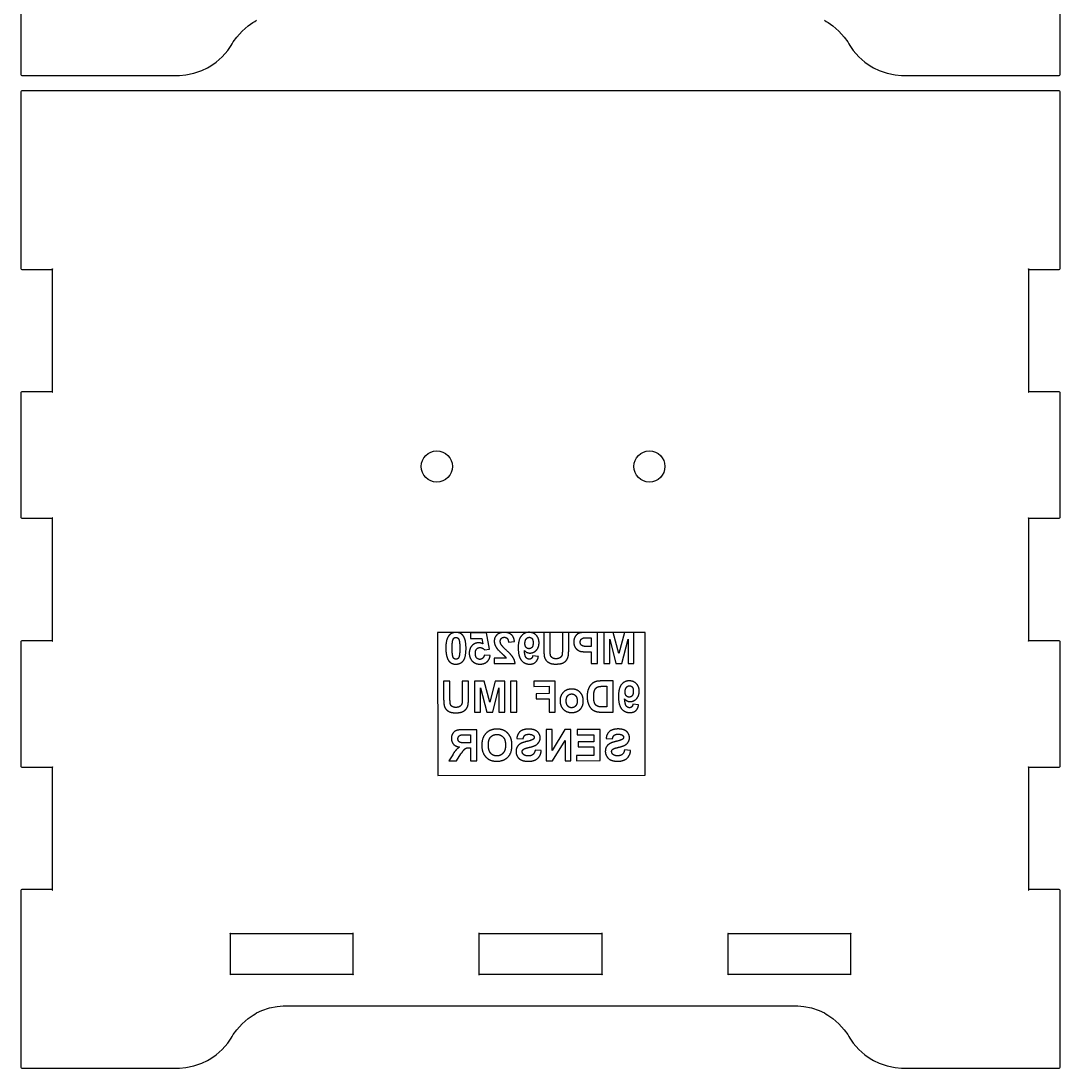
# Model space of a CAD drawing. Header units: millimetres. Extents: x 10 to 212, y 10 to 409.
# Drawn here: x 10 to 110.2, y 10 to 111 of the extents above; entities that cross this region are included whole.
import ezdxf

# ---------------------------------------------------------------- set-up
doc = ezdxf.new("R2010")
doc.units = ezdxf.units.MM
doc.layers.get('0').update_dxf_attribs({"linetype": 'CONTINUOUS'})

msp = doc.modelspace()

# ---------------------------------------------------------------- linework, layer by layer
for p, q in [((54.88, 51.95), (53.36, 51.95)), ((53.36, 51.95), (53.36, 51.41)), ((55.17, 50.39), (54.88, 51.95)), ((61.03, 52), (60.42, 52)), ((60.42, 52), (60.42, 50.42)), ((61.03, 50.34), (61.03, 52)), ((62.82, 52), (62.21, 52)), ((62.21, 52), (62.21, 50.37)), ((62.82, 50.4), (62.82, 52)), ((65.61, 52), (64.63, 52)), ((64.71, 51.49), (65, 51.49)), ((65, 51.49), (65, 50.64)), ((65.61, 49), (65.61, 52)), ((67.12, 52), (66.21, 52)), ((66.21, 52), (66.21, 49)), ((67.66, 49.96), (67.12, 52)), ((68.2, 52), (67.66, 49.96)), ((69.11, 52), (68.2, 52)), ((69.11, 49), (69.11, 52)), ((53.36, 51.41), (54.44, 51.41)), ((54.44, 51.41), (54.53, 50.9)), ((57.01, 51.06), (57.59, 51.12)), ((65, 50.64), (64.67, 50.64)), ((66.77, 49), (66.77, 51.36)), ((66.77, 51.36), (67.37, 49)), ((67.95, 49), (68.54, 51.36)), ((68.54, 51.36), (68.55, 49)), ((55.24, 49.76), (54.67, 49.82)), ((54.71, 50.32), (55.17, 50.39)), ((56.78, 49.53), (55.64, 49.52)), ((55.64, 49.52), (55.64, 48.99)), ((59.9, 49.69), (59.34, 49.75)), ((64.61, 50.13), (65, 50.13)), ((65, 50.13), (65, 49)), ((55.64, 48.99), (57.66, 48.99)), ((65, 49), (65.61, 49)), ((66.21, 49), (66.77, 49)), ((67.37, 49), (67.95, 49)), ((68.55, 49), (69.11, 49)), ((51.37, 47.3), (50.76, 47.3)), ((50.76, 47.3), (50.76, 45.73)), ((51.37, 45.64), (51.37, 47.3)), ((53.15, 47.31), (52.55, 47.31)), ((52.55, 47.31), (52.55, 45.68)), ((53.15, 45.71), (53.15, 47.31)), ((54.66, 47.31), (53.75, 47.31)), ((53.75, 47.31), (53.75, 44.31)), ((54.32, 44.31), (54.31, 46.67)), ((54.31, 46.67), (54.91, 44.31)), ((55.2, 45.26), (54.66, 47.31)), ((55.74, 47.31), (55.2, 45.26)), ((55.5, 44.31), (56.09, 46.67)), ((56.65, 47.31), (55.74, 47.31)), ((56.09, 46.67), (56.09, 44.31)), ((56.65, 44.31), (56.65, 47.31)), ((57.82, 47.31), (57.22, 47.31)), ((57.22, 47.31), (57.22, 44.31)), ((57.83, 44.31), (57.82, 47.31)), ((61.52, 47.31), (59.47, 47.31)), ((59.47, 47.31), (59.47, 46.8)), ((59.47, 46.8), (60.92, 46.81)), ((60.92, 46.81), (60.92, 46.1)), ((61.53, 44.31), (61.52, 47.31)), ((67.12, 47.32), (66.01, 47.32)), ((66.24, 46.81), (66.51, 46.81)), ((66.51, 46.81), (66.51, 44.82)), ((67.12, 44.32), (67.12, 47.32)), ((60.92, 46.1), (59.67, 46.09)), ((59.67, 46.09), (59.67, 45.59)), ((59.67, 45.59), (60.92, 45.59)), ((60.92, 45.59), (60.92, 44.31)), ((66.51, 44.82), (66.06, 44.82)), ((69.56, 45.02), (69.01, 45.08)), ((53.75, 44.31), (54.32, 44.31)), ((54.91, 44.31), (55.5, 44.31)), ((56.09, 44.31), (56.65, 44.31)), ((57.22, 44.31), (57.83, 44.31)), ((60.92, 44.31), (61.53, 44.31)), ((65.98, 44.32), (67.12, 44.32)), ((53.96, 42.62), (52.69, 42.62)), ((53.97, 39.62), (53.96, 42.62)), ((61.22, 42.63), (60.66, 42.63)), ((60.66, 42.63), (60.66, 39.63)), ((61.23, 40.63), (61.22, 42.63)), ((62.45, 42.63), (61.23, 40.63)), ((63.04, 42.63), (62.45, 42.63)), ((63.04, 39.63), (63.04, 42.63)), ((65.84, 42.64), (63.62, 42.63)), ((63.62, 42.63), (63.62, 42.13)), ((65.85, 39.64), (65.84, 42.64)), ((52.89, 42.12), (53.36, 42.12)), ((53.36, 42.12), (53.36, 41.35)), ((57.82, 41.77), (58.43, 41.74)), ((61.27, 39.63), (62.48, 41.59)), ((62.48, 41.59), (62.48, 39.63)), ((63.62, 42.13), (65.24, 42.13)), ((65.24, 41.46), (63.73, 41.46)), ((63.73, 41.46), (63.73, 40.96)), ((65.24, 42.13), (65.24, 41.46)), ((66.44, 41.78), (67.05, 41.75)), ((53.36, 41.35), (52.91, 41.35)), ((53.24, 40.88), (53.36, 40.88)), ((53.36, 40.88), (53.36, 39.62)), ((60.18, 40.61), (59.59, 40.66)), ((63.73, 40.96), (65.24, 40.96)), ((65.24, 40.96), (65.24, 40.14)), ((68.79, 40.62), (68.2, 40.67)), ((51.64, 40.21), (51.27, 39.62)), ((51.27, 39.62), (51.99, 39.62)), ((51.99, 39.62), (52.43, 40.28)), ((53.36, 39.62), (53.97, 39.62)), ((60.66, 39.63), (61.27, 39.63)), ((62.48, 39.63), (63.04, 39.63)), ((65.24, 40.14), (63.56, 40.14)), ((63.56, 40.14), (63.56, 39.63)), ((63.56, 39.63), (65.85, 39.64))]:
    msp.add_line(p, q)
for points in [[(10, 122.8), (10, 105.8), (10, 105.78), (10.03, 105.73), (10.08, 105.7), (10.1, 105.7), (13.1, 105.7), (25.1, 105.7), (25.3, 105.7), (25.9, 105.75), (26.68, 105.91), (27.43, 106.16), (27.98, 106.42), (28.15, 106.52), (28.32, 106.62), (28.81, 106.96), (29.41, 107.49), (29.94, 108.09), (30.28, 108.58), (30.38, 108.75), (30.48, 108.92), (30.81, 109.39), (31.32, 109.97), (31.9, 110.48), (32.37, 110.81), (32.54, 110.91), (32.71, 111.01)], [(87.49, 111.01), (87.66, 110.91), (87.83, 110.81), (88.3, 110.48), (88.88, 109.97), (89.39, 109.39), (89.72, 108.92), (89.82, 108.75), (89.92, 108.58), (90.26, 108.09), (90.79, 107.49), (91.38, 106.96), (91.88, 106.62), (92.05, 106.52), (92.22, 106.42), (92.77, 106.16), (93.52, 105.91), (94.3, 105.75), (94.9, 105.7), (95.1, 105.7), (107.1, 105.7), (110.1, 105.7), (110.12, 105.7), (110.17, 105.73), (110.2, 105.78), (110.2, 105.8), (110.2, 122.8)]]:
    msp.add_lwpolyline(points)
for points in [[(13.1, 10), (25.1, 10), (25.3, 10), (25.9, 10.05), (26.68, 10.21), (27.43, 10.46), (27.98, 10.72), (28.15, 10.82), (28.32, 10.92), (28.81, 11.26), (29.41, 11.79), (29.94, 12.39), (30.28, 12.88), (30.38, 13.05), (30.48, 13.22), (30.81, 13.69), (31.32, 14.27), (31.9, 14.78), (32.38, 15.11), (32.54, 15.21), (32.71, 15.31), (33.24, 15.55), (33.96, 15.8), (34.72, 15.95), (35.3, 16), (35.49, 16), (84.71, 16), (84.9, 16), (85.48, 15.95), (86.23, 15.8), (86.96, 15.55), (87.49, 15.31), (87.66, 15.21), (87.82, 15.11), (88.3, 14.78), (88.88, 14.27), (89.39, 13.69), (89.72, 13.22), (89.82, 13.05), (89.92, 12.88), (90.26, 12.39), (90.79, 11.79), (91.38, 11.26), (91.88, 10.92), (92.05, 10.82), (92.22, 10.72), (92.77, 10.46), (93.52, 10.21), (94.3, 10.05), (94.9, 10), (95.1, 10), (107.1, 10), (110.1, 10), (110.12, 10), (110.17, 10.03), (110.2, 10.08), (110.2, 10.1), (110.2, 27.1), (110.2, 27.12), (110.17, 27.17), (110.12, 27.2), (110.1, 27.2), (107.2, 27.2), (107.2, 39), (107.19, 39), (107.16, 39.02), (107.16, 39.04), (107.19, 39.04), (107.2, 39.01), (107.2, 39), (110.1, 39), (110.12, 39), (110.17, 39.03), (110.2, 39.08), (110.2, 39.1), (110.2, 51.1), (110.2, 51.12), (110.17, 51.17), (110.12, 51.2), (110.1, 51.2), (107.2, 51.2), (107.2, 51.19), (107.19, 51.16), (107.16, 51.16), (107.16, 51.19), (107.19, 51.2), (107.2, 51.2), (107.2, 63), (107.19, 63), (107.16, 63.01), (107.16, 63.04), (107.19, 63.04), (107.2, 63.01), (107.2, 63), (110.1, 63), (110.12, 63), (110.17, 63.03), (110.2, 63.08), (110.2, 63.1), (110.2, 75.1), (110.2, 75.12), (110.17, 75.17), (110.12, 75.2), (110.1, 75.2), (107.2, 75.2), (107.19, 75.2), (107.16, 75.19), (107.16, 75.16), (107.19, 75.16), (107.2, 75.19), (107.2, 75.2), (107.2, 87), (107.19, 87), (107.16, 87.01), (107.16, 87.04), (107.19, 87.04), (107.2, 87.01), (107.2, 87), (110.1, 87), (110.12, 87), (110.17, 87.03), (110.2, 87.08), (110.2, 87.1), (110.2, 104.1), (110.2, 104.12), (110.17, 104.17), (110.12, 104.2), (110.1, 104.2), (107.1, 104.2), (13.1, 104.2), (10.1, 104.2), (10.08, 104.2), (10.03, 104.17), (10, 104.12), (10, 104.1), (10, 87.1), (10, 87.08), (10.03, 87.03), (10.08, 87), (10.1, 87), (13, 87), (13, 87.01), (13.01, 87.04), (13.04, 87.04), (13.04, 87.01), (13.01, 87), (13, 87), (13, 75.2), (10.1, 75.2), (10.08, 75.2), (10.03, 75.17), (10, 75.12), (10, 75.1), (10, 63.1), (10, 63.08), (10.03, 63.03), (10.08, 63), (10.1, 63), (13, 63), (13, 51.2), (10.1, 51.2), (10.08, 51.2), (10.03, 51.17), (10, 51.12), (10, 51.1), (10, 39.1), (10, 39.08), (10.03, 39.03), (10.08, 39), (10.1, 39), (13, 39), (13, 39.01), (13.01, 39.04), (13.04, 39.04), (13.04, 39.02), (13.01, 39), (13, 39), (13, 27.2), (13, 27.19), (13.01, 27.16), (13.04, 27.16), (13.04, 27.19), (13.01, 27.2), (13, 27.2), (10.1, 27.2), (10.08, 27.2), (10.03, 27.17), (10, 27.12), (10, 27.1), (10, 10.1), (10, 10.08), (10.03, 10.03), (10.08, 10), (10.1, 10)], [(13.01, 75.2), (13, 75.2), (13, 75.19), (13.01, 75.16), (13.04, 75.16), (13.04, 75.19)], [(13, 63.01), (13, 63), (13.01, 63), (13.04, 63.01), (13.04, 63.04), (13.01, 63.04)], [(50.2, 38.21), (70.2, 38.23), (70.18, 52), (50.18, 51.98)], [(13, 51.19), (13.01, 51.16), (13.04, 51.16), (13.04, 51.19), (13.01, 51.2), (13, 51.2)], [(107.19, 27.16), (107.2, 27.19), (107.2, 27.2), (107.19, 27.2), (107.16, 27.19), (107.16, 27.16)], [(30.16, 19.01), (30.16, 18.99), (30.18, 18.98), (30.2, 19.02), (30.2, 19.03), (30.2, 22.97), (30.19, 22.97), (30.16, 22.99), (30.16, 23.01), (30.18, 23.02), (30.2, 22.99), (30.2, 22.97), (42, 22.97), (42.01, 22.97), (42.04, 22.99), (42.04, 23.01), (42.01, 23.02), (42, 22.99), (42, 22.97), (42, 19.03), (42.01, 19.03), (42.04, 19.01), (42.04, 18.99), (42.01, 18.98), (42, 19.02), (42, 19.03), (36.1, 19.03), (30.2, 19.03), (30.19, 19.03)], [(54.19, 22.97), (54.2, 22.97), (54.2, 22.99), (54.18, 23.02), (54.16, 23.01), (54.16, 22.99)], [(60.1, 19.03), (54.2, 19.03), (54.2, 22.97), (66, 22.97), (66.01, 22.97), (66.04, 22.99), (66.04, 23.01), (66.01, 23.02), (66, 22.99), (66, 22.97), (66, 19.03), (66.01, 19.03), (66.04, 19.01), (66.04, 18.99), (66.01, 18.98), (66, 19.02), (66, 19.03)], [(90, 19.03), (84.1, 19.03), (78.2, 19.03), (78.19, 19.03), (78.16, 19.01), (78.16, 18.99), (78.18, 18.98), (78.2, 19.02), (78.2, 19.03), (78.2, 22.97), (78.19, 22.97), (78.16, 22.99), (78.16, 23.01), (78.18, 23.02), (78.2, 22.99), (78.2, 22.97), (90, 22.97), (90, 22.99), (90.01, 23.02), (90.04, 23.01), (90.04, 22.99), (90.01, 22.97), (90, 22.97)], [(54.2, 19.03), (54.19, 19.03), (54.16, 19.01), (54.16, 18.99), (54.18, 18.98), (54.2, 19.02)], [(90.04, 18.99), (90.04, 19.01), (90.01, 19.03), (90, 19.03), (90, 19.02), (90.01, 18.98)]]:
    msp.add_lwpolyline(points, close=True)
for centre in [(50.1, 68), (50.1, 68, 0), (70.6, 68), (70.6, 68, 0)]:
    msp.add_circle(centre, 1.5)
for points in [[(51.27, 51.69), (50.97, 51.32), (50.97, 50.47)], [(51.95, 52), (51.51, 52), (51.27, 51.69)], [(51.76, 51.46), (51.84, 51.52), (51.95, 51.52)], [(52.63, 51.69), (52.38, 52), (51.95, 52)], [(51.95, 51.52), (52.05, 51.52), (52.13, 51.46)], [(52.92, 50.47), (52.92, 51.32), (52.63, 51.69)], [(55.89, 51.76), (55.64, 51.52), (55.64, 51.17)], [(56.59, 52), (56.15, 52), (55.89, 51.76)], [(56.32, 51.42), (56.42, 51.53), (56.61, 51.53)], [(57.27, 51.8), (57, 52), (56.59, 52)], [(56.61, 51.53), (56.79, 51.53), (56.89, 51.42)], [(57.59, 51.12), (57.54, 51.59), (57.27, 51.8)], [(58.25, 51.65), (57.95, 51.3), (57.95, 50.49)], [(58.99, 52.01), (58.54, 52.01), (58.25, 51.65)], [(58.73, 51.38), (58.85, 51.53), (59.02, 51.53)], [(59.69, 51.73), (59.41, 52.01), (58.99, 52.01)], [(59.02, 51.53), (59.18, 51.53), (59.29, 51.4)], [(59.96, 50.99), (59.96, 51.45), (59.69, 51.73)], [(63.48, 51.66), (63.31, 51.43), (63.31, 51.08)], [(63.91, 51.95), (63.66, 51.89), (63.48, 51.66)], [(64.63, 52), (64.08, 52), (63.91, 51.95)], [(64.27, 51.47), (64.38, 51.49), (64.71, 51.49)], [(51.58, 50.47), (51.58, 50.99), (51.63, 51.19)], [(51.63, 51.19), (51.68, 51.39), (51.76, 51.46)], [(52.13, 51.46), (52.22, 51.39), (52.26, 51.22)], [(52.26, 51.22), (52.32, 50.99), (52.32, 50.47)], [(53.49, 50.72), (53.23, 50.44), (53.23, 49.99)], [(54.14, 51), (53.76, 51), (53.49, 50.72)], [(53.94, 50.4), (54.06, 50.54), (54.26, 50.54)], [(54.53, 50.9), (54.34, 51), (54.14, 51)], [(54.26, 50.54), (54.51, 50.54), (54.71, 50.32)], [(55.64, 51.17), (55.64, 50.97), (55.71, 50.78)], [(55.71, 50.78), (55.79, 50.6), (55.94, 50.4)], [(56.22, 51.13), (56.22, 51.32), (56.32, 51.42)], [(56.34, 50.78), (56.22, 50.95), (56.22, 51.13)], [(56.81, 50.28), (56.42, 50.65), (56.34, 50.78)], [(56.89, 51.42), (57, 51.31), (57.01, 51.06)], [(57.95, 50.49), (57.96, 49.67), (58.26, 49.3)], [(58.6, 50.94), (58.6, 51.22), (58.73, 51.38)], [(58.71, 50.56), (58.6, 50.69), (58.6, 50.94)], [(58.99, 50.43), (58.83, 50.43), (58.71, 50.56)], [(59.28, 50.56), (59.16, 50.43), (58.99, 50.43)], [(59.39, 50.99), (59.39, 50.7), (59.28, 50.56)], [(59.29, 51.4), (59.39, 51.28), (59.39, 50.99)], [(59.7, 50.28), (59.96, 50.55), (59.96, 50.99)], [(63.31, 51.08), (63.31, 50.8), (63.41, 50.61)], [(63.41, 50.61), (63.51, 50.42), (63.67, 50.32)], [(63.93, 51.07), (63.93, 51.23), (64.03, 51.34)], [(64, 50.83), (63.93, 50.93), (63.93, 51.07)], [(64.19, 50.69), (64.07, 50.73), (64, 50.83)], [(64.03, 51.34), (64.13, 51.44), (64.27, 51.47)], [(64.67, 50.64), (64.31, 50.64), (64.19, 50.69)], [(50.97, 50.47), (50.98, 49.61), (51.27, 49.24)], [(51.64, 49.72), (51.58, 49.94), (51.58, 50.47)], [(51.76, 49.48), (51.68, 49.54), (51.64, 49.72)], [(51.95, 49.41), (51.85, 49.41), (51.76, 49.48)], [(52.13, 49.48), (52.05, 49.41), (51.95, 49.41)], [(52.27, 49.74), (52.22, 49.54), (52.13, 49.48)], [(52.32, 50.47), (52.32, 49.94), (52.27, 49.74)], [(52.66, 49.27), (52.92, 49.61), (52.92, 50.47)], [(53.23, 49.99), (53.23, 49.62), (53.44, 49.33)], [(53.82, 49.99), (53.82, 50.26), (53.94, 50.4)], [(53.94, 49.54), (53.82, 49.69), (53.82, 49.99)], [(54.25, 49.4), (54.07, 49.4), (53.94, 49.54)], [(54.53, 49.51), (54.41, 49.4), (54.25, 49.4)], [(54.67, 49.82), (54.65, 49.63), (54.53, 49.51)], [(54.93, 49.16), (55.19, 49.38), (55.24, 49.76)], [(55.94, 50.4), (56.05, 50.27), (56.32, 50.02)], [(56.32, 50.02), (56.59, 49.77), (56.67, 49.69)], [(56.67, 49.69), (56.74, 49.6), (56.78, 49.53)], [(57.46, 49.57), (57.3, 49.84), (56.81, 50.28)], [(57.66, 48.99), (57.62, 49.3), (57.46, 49.57)], [(58.71, 49.58), (58.58, 49.74), (58.55, 50.26)], [(58.55, 50.26), (58.77, 50.01), (59.09, 50.01)], [(59.01, 49.42), (58.83, 49.42), (58.71, 49.58)], [(59.24, 49.5), (59.15, 49.42), (59.01, 49.42)], [(59.09, 50.01), (59.44, 50.01), (59.7, 50.28)], [(59.34, 49.75), (59.32, 49.58), (59.24, 49.5)], [(59.62, 49.13), (59.84, 49.32), (59.9, 49.69)], [(60.42, 50.42), (60.43, 49.88), (60.47, 49.66)], [(60.47, 49.66), (60.52, 49.43), (60.66, 49.28)], [(61.06, 49.83), (61.03, 49.98), (61.03, 50.34)], [(61.22, 49.57), (61.08, 49.67), (61.06, 49.83)], [(61.6, 49.46), (61.35, 49.46), (61.22, 49.57)], [(62, 49.57), (61.86, 49.46), (61.6, 49.46)], [(62.19, 49.87), (62.15, 49.69), (62, 49.57)], [(62.21, 50.37), (62.21, 49.99), (62.19, 49.87)], [(62.59, 49.3), (62.72, 49.46), (62.76, 49.64)], [(62.76, 49.64), (62.82, 49.89), (62.82, 50.4)], [(63.67, 50.32), (63.82, 50.21), (63.98, 50.17)], [(63.98, 50.17), (64.2, 50.13), (64.61, 50.13)], [(51.27, 49.24), (51.51, 48.93), (51.95, 48.94)], [(51.95, 48.94), (52.39, 48.94), (52.66, 49.27)], [(53.44, 49.33), (53.73, 48.94), (54.25, 48.94)], [(54.25, 48.94), (54.67, 48.94), (54.93, 49.16)], [(58.26, 49.3), (58.57, 48.94), (59.06, 48.94)], [(59.06, 48.94), (59.41, 48.94), (59.62, 49.13)], [(60.66, 49.28), (60.79, 49.13), (61.01, 49.04)], [(61.01, 49.04), (61.23, 48.94), (61.59, 48.95)], [(61.59, 48.95), (62.02, 48.95), (62.24, 49.05)], [(62.24, 49.05), (62.46, 49.14), (62.59, 49.3)], [(63.11, 46.54), (62.61, 46.54), (62.3, 46.22)], [(63.69, 46.4), (63.43, 46.54), (63.11, 46.54)], [(64.7, 46.5), (64.6, 46.21), (64.6, 45.79)], [(64.99, 46.98), (64.8, 46.79), (64.7, 46.5)], [(65.44, 47.26), (65.18, 47.18), (64.99, 46.98)], [(65.29, 46.35), (65.35, 46.54), (65.46, 46.64)], [(66.01, 47.32), (65.64, 47.32), (65.44, 47.26)], [(65.46, 46.64), (65.57, 46.75), (65.74, 46.78)], [(65.74, 46.78), (65.87, 46.81), (66.24, 46.81)], [(67.91, 46.98), (67.62, 46.63), (67.62, 45.82)], [(68.66, 47.33), (68.2, 47.33), (67.91, 46.98)], [(68.26, 46.27), (68.26, 46.55), (68.39, 46.7)], [(68.39, 46.7), (68.52, 46.86), (68.68, 46.86)], [(69.35, 47.05), (69.08, 47.33), (68.66, 47.33)], [(68.68, 46.86), (68.84, 46.86), (68.95, 46.73)], [(68.95, 46.73), (69.05, 46.61), (69.05, 46.32)], [(69.62, 46.32), (69.62, 46.78), (69.35, 47.05)], [(50.76, 45.73), (50.76, 45.19), (50.81, 44.96)], [(51.4, 45.13), (51.37, 45.29), (51.37, 45.64)], [(52.55, 45.68), (52.55, 45.29), (52.53, 45.18)], [(53.1, 44.94), (53.16, 45.2), (53.15, 45.71)], [(62.3, 46.22), (61.98, 45.9), (61.99, 45.41)], [(62.58, 45.41), (62.58, 45.73), (62.73, 45.9)], [(62.73, 45.9), (62.88, 46.07), (63.11, 46.07)], [(63.11, 46.07), (63.33, 46.07), (63.48, 45.9)], [(63.48, 45.9), (63.64, 45.73), (63.64, 45.4)], [(64.09, 45.99), (63.94, 46.26), (63.69, 46.4)], [(64.23, 45.43), (64.23, 45.72), (64.09, 45.99)], [(64.09, 44.8), (64.23, 45.06), (64.23, 45.43)], [(64.6, 45.79), (64.6, 45.42), (64.7, 45.15)], [(65.23, 45.82), (65.23, 46.16), (65.29, 46.35)], [(65.29, 45.27), (65.23, 45.47), (65.23, 45.82)], [(67.62, 45.82), (67.62, 45), (67.92, 44.63)], [(68.37, 44.91), (68.25, 45.07), (68.21, 45.59)], [(68.21, 45.59), (68.43, 45.33), (68.75, 45.33)], [(68.37, 45.89), (68.26, 46.02), (68.26, 46.27)], [(68.65, 45.76), (68.49, 45.76), (68.37, 45.89)], [(68.94, 45.89), (68.83, 45.76), (68.65, 45.76)], [(68.75, 45.33), (69.11, 45.33), (69.36, 45.61)], [(69.05, 46.32), (69.05, 46.03), (68.94, 45.89)], [(69.36, 45.61), (69.62, 45.88), (69.62, 46.32)], [(50.81, 44.96), (50.86, 44.74), (50.99, 44.59)], [(50.99, 44.59), (51.13, 44.43), (51.35, 44.34)], [(51.55, 44.88), (51.42, 44.98), (51.4, 45.13)], [(51.94, 44.77), (51.68, 44.77), (51.55, 44.88)], [(52.34, 44.88), (52.2, 44.77), (51.94, 44.77)], [(52.53, 45.18), (52.49, 44.99), (52.34, 44.88)], [(52.58, 44.35), (52.8, 44.45), (52.93, 44.61)], [(52.93, 44.61), (53.06, 44.77), (53.1, 44.94)], [(61.99, 45.41), (61.99, 44.91), (62.3, 44.59)], [(62.3, 44.59), (62.62, 44.27), (63.11, 44.27)], [(62.73, 44.91), (62.58, 45.08), (62.58, 45.41)], [(63.11, 44.74), (62.88, 44.73), (62.73, 44.91)], [(63.49, 44.91), (63.33, 44.74), (63.11, 44.74)], [(63.64, 45.4), (63.64, 45.08), (63.49, 44.91)], [(63.68, 44.4), (63.95, 44.54), (64.09, 44.8)], [(64.7, 45.15), (64.81, 44.82), (65.02, 44.62)], [(65.02, 44.62), (65.18, 44.47), (65.44, 44.38)], [(65.45, 44.98), (65.35, 45.06), (65.29, 45.27)], [(65.7, 44.85), (65.55, 44.89), (65.45, 44.98)], [(66.06, 44.82), (65.81, 44.82), (65.7, 44.85)], [(67.92, 44.63), (68.23, 44.27), (68.72, 44.27)], [(68.67, 44.74), (68.5, 44.74), (68.37, 44.91)], [(68.9, 44.82), (68.81, 44.74), (68.67, 44.74)], [(68.72, 44.27), (69.07, 44.27), (69.29, 44.46)], [(69.01, 45.08), (68.99, 44.91), (68.9, 44.82)], [(69.29, 44.46), (69.5, 44.64), (69.56, 45.02)], [(51.35, 44.34), (51.57, 44.25), (51.92, 44.25)], [(51.92, 44.25), (52.35, 44.25), (52.58, 44.35)], [(63.11, 44.27), (63.4, 44.27), (63.68, 44.4)], [(65.44, 44.38), (65.65, 44.32), (65.98, 44.32)], [(51.99, 42.54), (51.77, 42.46), (51.64, 42.25)], [(52.69, 42.62), (52.21, 42.62), (51.99, 42.54)], [(55.9, 42.68), (55.23, 42.68), (54.84, 42.27)], [(56.54, 42.56), (56.26, 42.68), (55.9, 42.68)], [(56.93, 42.29), (56.76, 42.47), (56.54, 42.56)], [(58.12, 42.43), (57.84, 42.18), (57.82, 41.77)], [(58.97, 42.68), (58.41, 42.68), (58.12, 42.43)], [(59.56, 42.58), (59.32, 42.68), (58.97, 42.68)], [(59.94, 42.27), (59.81, 42.47), (59.56, 42.58)], [(66.74, 42.44), (66.45, 42.19), (66.44, 41.78)], [(67.59, 42.69), (67.02, 42.69), (66.74, 42.44)], [(68.18, 42.59), (67.93, 42.69), (67.59, 42.69)], [(68.55, 42.28), (68.42, 42.48), (68.18, 42.59)], [(51.64, 42.25), (51.51, 42.05), (51.51, 41.78)], [(51.51, 41.78), (51.51, 41.44), (51.71, 41.22)], [(52.14, 41.74), (52.14, 41.89), (52.22, 41.99)], [(52.2, 41.52), (52.14, 41.61), (52.14, 41.74)], [(52.37, 41.39), (52.26, 41.43), (52.2, 41.52)], [(52.22, 41.99), (52.3, 42.08), (52.44, 42.11)], [(52.91, 41.35), (52.48, 41.35), (52.37, 41.39)], [(52.44, 42.11), (52.52, 42.12), (52.89, 42.12)], [(54.84, 42.27), (54.44, 41.85), (54.44, 41.12)], [(55.07, 41.14), (55.07, 41.65), (55.29, 41.91)], [(55.29, 41.91), (55.52, 42.16), (55.89, 42.16)], [(55.89, 42.16), (56.27, 42.16), (56.5, 41.9)], [(56.5, 41.9), (56.73, 41.65), (56.73, 41.13)], [(57.21, 41.88), (57.11, 42.11), (56.93, 42.29)], [(57.35, 41.11), (57.35, 41.57), (57.21, 41.88)], [(58.84, 41.5), (58.4, 41.4), (58.19, 41.29)], [(58.43, 41.74), (58.47, 41.98), (58.59, 42.08)], [(58.59, 42.08), (58.72, 42.18), (58.98, 42.18)], [(59.4, 41.7), (59.28, 41.61), (58.84, 41.5)], [(58.98, 42.18), (59.24, 42.18), (59.39, 42.07)], [(59.39, 42.07), (59.49, 42), (59.49, 41.89)], [(59.49, 41.89), (59.49, 41.78), (59.4, 41.7)], [(59.79, 41.24), (60.07, 41.49), (60.07, 41.84)], [(60.07, 41.84), (60.07, 42.07), (59.94, 42.27)], [(67.46, 41.51), (67.02, 41.41), (66.81, 41.29)], [(67.05, 41.75), (67.08, 41.98), (67.21, 42.09)], [(67.21, 42.09), (67.34, 42.19), (67.6, 42.19)], [(68.02, 41.71), (67.9, 41.62), (67.46, 41.51)], [(67.6, 42.19), (67.86, 42.19), (68.01, 42.08)], [(68.01, 42.08), (68.11, 42.01), (68.11, 41.89)], [(68.11, 41.89), (68.11, 41.79), (68.02, 41.71)], [(68.41, 41.25), (68.68, 41.5), (68.68, 41.85)], [(68.68, 41.85), (68.68, 42.08), (68.55, 42.28)], [(51.98, 40.69), (51.85, 40.56), (51.64, 40.21)], [(51.71, 41.22), (51.91, 41), (52.3, 40.95)], [(52.3, 40.95), (52.11, 40.83), (51.98, 40.69)], [(52.43, 40.28), (52.66, 40.63), (52.75, 40.72)], [(52.75, 40.72), (52.84, 40.81), (52.93, 40.84)], [(52.93, 40.84), (53.03, 40.88), (53.24, 40.88)], [(54.44, 41.12), (54.44, 40.39), (54.84, 39.98)], [(55.3, 40.35), (55.07, 40.61), (55.07, 41.14)], [(56.73, 41.13), (56.73, 40.62), (56.49, 40.36)], [(56.96, 39.98), (57.35, 40.39), (57.35, 41.11)], [(57.86, 40.98), (57.74, 40.79), (57.74, 40.5)], [(57.74, 40.5), (57.74, 40.24), (57.88, 40.02)], [(58.19, 41.29), (57.98, 41.17), (57.86, 40.98)], [(58.34, 40.5), (58.34, 40.61), (58.41, 40.68)], [(58.49, 40.21), (58.34, 40.33), (58.34, 40.5)], [(58.41, 40.68), (58.47, 40.76), (58.62, 40.81)], [(58.62, 40.81), (58.73, 40.85), (59.11, 40.94)], [(59.11, 40.94), (59.6, 41.06), (59.79, 41.24)], [(59.59, 40.66), (59.53, 40.37), (59.37, 40.23)], [(59.81, 39.84), (60.12, 40.1), (60.18, 40.61)], [(66.47, 40.99), (66.35, 40.8), (66.35, 40.51)], [(66.35, 40.51), (66.36, 40.25), (66.5, 40.03)], [(66.81, 41.29), (66.59, 41.18), (66.47, 40.99)], [(66.96, 40.51), (66.96, 40.62), (67.02, 40.69)], [(67.11, 40.22), (66.96, 40.34), (66.96, 40.51)], [(67.02, 40.69), (67.09, 40.77), (67.24, 40.82)], [(67.24, 40.82), (67.35, 40.86), (67.73, 40.95)], [(67.73, 40.95), (68.21, 41.07), (68.41, 41.25)], [(68.2, 40.67), (68.15, 40.38), (67.99, 40.24)], [(68.43, 39.85), (68.74, 40.11), (68.79, 40.62)], [(54.84, 39.98), (55.23, 39.57), (55.89, 39.58)], [(55.89, 40.09), (55.53, 40.09), (55.3, 40.35)], [(56.49, 40.36), (56.26, 40.09), (55.89, 40.09)], [(55.89, 39.58), (56.56, 39.58), (56.96, 39.98)], [(57.88, 40.02), (58.02, 39.79), (58.29, 39.68)], [(58.29, 39.68), (58.55, 39.58), (58.94, 39.58)], [(58.93, 40.09), (58.64, 40.09), (58.49, 40.21)], [(59.37, 40.23), (59.21, 40.09), (58.93, 40.09)], [(58.94, 39.58), (59.51, 39.58), (59.81, 39.84)], [(66.5, 40.03), (66.64, 39.8), (66.9, 39.69)], [(66.9, 39.69), (67.17, 39.58), (67.56, 39.58)], [(67.55, 40.1), (67.26, 40.1), (67.11, 40.22)], [(67.99, 40.24), (67.83, 40.1), (67.55, 40.1)], [(67.56, 39.58), (68.13, 39.59), (68.43, 39.85)]]:
    msp.add_open_spline(points, degree=2)

doc.saveas('drawing.dxf')
